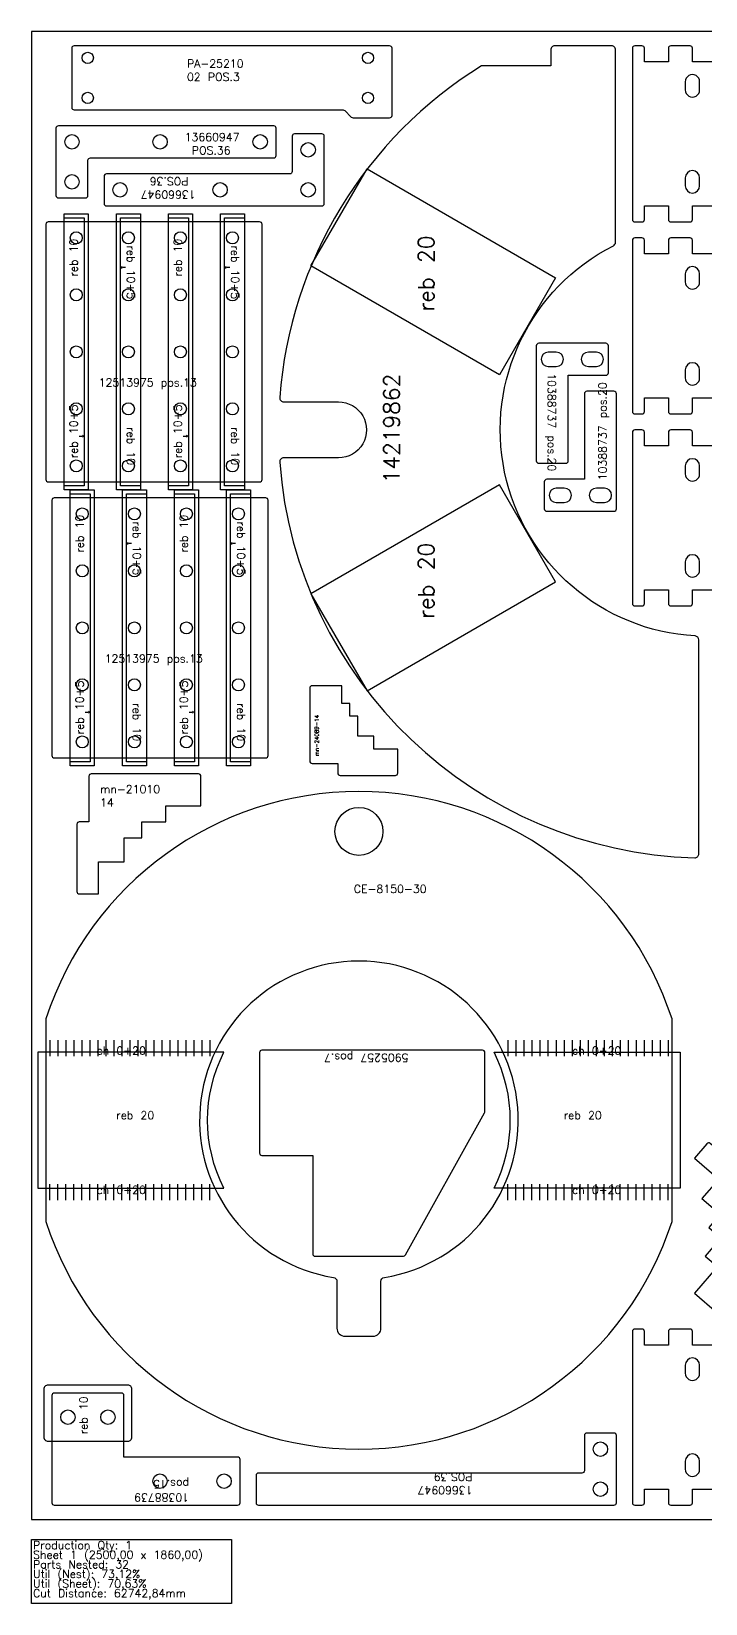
# Model space of a CAD drawing. Header units: millimetres. Extents: x 0 to 2500, y -105 to 1860.
# Drawn here: x 0 to 842, y -105 to 1860 of the extents above; entities that cross this region are included whole.
import ezdxf

# ---------------------------------------------------------------- set-up
doc = ezdxf.new("R2010")
doc.units = ezdxf.units.MM
for name, color, linetype in [('10388737v0', 7, 'Continuous'), ('10388739v0', 7, 'Continuous'), ('12513975', 7, 'Continuous'), ('13660947v0', 7, 'Continuous'), ('14219862', 7, 'Continuous'), ('5905257', 7, 'Continuous'), ('CE-8150-30', 7, 'Continuous'), ('Chanfro', 7, 'Continuous'), ('mn-21010 14', 7, 'Continuous'), ('mn-24089-14', 7, 'Continuous'), ('PA-25210-02', 7, 'Continuous'), ('Rebaixo', 7, 'Continuous'), ('sheet', 24, 'Continuous'), ('Stats', 7, 'Continuous'), ('Texto', 7, 'Continuous')]:
    doc.layers.add(name, color=color, linetype=linetype)
doc.styles.get("Standard").update_dxf_attribs({"font": 'txt.shx'})

msp = doc.modelspace()

# ---------------------------------------------------------------- linework, layer by layer
at = {"color": 3}
for points in [[(855.5, 1822), (825.5, 1822), (825.5, 1839, 0.414214), (822.5, 1842), (798.5, 1842, 0.414214), (795.5, 1839), (795.5, 1822), (765.5, 1822), (765.5, 1839, 0.414214), (762.5, 1842), (753.5, 1842, 0.414214), (750.5, 1839), (750.5, 1625, 0.414214), (753.5, 1622), (762.5, 1622, 0.414214), (765.5, 1625), (765.5, 1642), (795.5, 1642), (795.5, 1625, 0.414214), (798.5, 1622), (822.5, 1622, 0.414214), (825.5, 1625), (825.5, 1642), (855.5, 1642)], [(855.5, 218), (825.5, 218), (825.5, 235, 0.414214), (822.5, 238), (798.5, 238, 0.414214), (795.5, 235), (795.5, 218), (765.5, 218), (765.5, 235, 0.414214), (762.5, 238), (753.5, 238, 0.414214), (750.5, 235), (750.5, 21, 0.414214), (753.5, 18), (762.5, 18, 0.414214), (765.5, 21), (765.5, 38), (795.5, 38), (795.5, 21, 0.414214), (798.5, 18), (822.5, 18, 0.414214), (825.5, 21), (825.5, 38), (855.5, 38)]]:
    msp.add_lwpolyline(points, format="xyb", dxfattribs=at)
for points in [[(816.5, 1787, 1.00006), (834.5, 1787), (834.5, 1797, 1.000048), (816.5, 1797)], [(834.5, 1677, 0.99994), (816.5, 1677), (816.5, 1667, 0.999952), (834.5, 1667)], [(816.5, 183, 1.000033), (834.5, 183), (834.5, 193, 0.999967), (816.5, 193)], [(834.5, 73, 0.999967), (816.5, 73), (816.5, 63, 1.000083), (834.5, 63)]]:
    msp.add_lwpolyline(points, format="xyb", close=True, dxfattribs=at)
at = {"color": 2}
for points in [[(855.5, 1582), (825.5, 1582), (825.5, 1599, 0.414214), (822.5, 1602), (798.5, 1602, 0.414214), (795.5, 1599), (795.5, 1582), (765.5, 1582), (765.5, 1599, 0.414214), (762.5, 1602), (753.5, 1602, 0.414214), (750.5, 1599), (750.5, 1385, 0.414214), (753.5, 1382), (762.5, 1382, 0.414214), (765.5, 1385), (765.5, 1402), (795.5, 1402), (795.5, 1385, 0.414214), (798.5, 1382), (822.5, 1382, 0.414214), (825.5, 1385), (825.5, 1402), (855.5, 1402)], [(855.5, 1342), (825.5, 1342), (825.5, 1359, 0.414214), (822.5, 1362), (798.5, 1362, 0.414214), (795.5, 1359), (795.5, 1342), (765.5, 1342), (765.5, 1359, 0.414214), (762.5, 1362), (753.5, 1362, 0.414214), (750.5, 1359), (750.5, 1145, 0.414214), (753.5, 1142), (762.5, 1142, 0.414214), (765.5, 1145), (765.5, 1162), (795.5, 1162), (795.5, 1145, 0.414214), (798.5, 1142), (822.5, 1142, 0.414214), (825.5, 1145), (825.5, 1162), (855.5, 1162)]]:
    msp.add_lwpolyline(points, format="xyb", dxfattribs=at)
for points in [[(816.5, 1547, 1.000049), (834.5, 1547), (834.5, 1557, 0.999951), (816.5, 1557)], [(834.5, 1437, 0.999951), (816.5, 1437), (816.5, 1427, 1.000049), (834.5, 1427)], [(816.5, 1307, 1.000006), (834.5, 1307), (834.5, 1317, 0.999923), (816.5, 1317)], [(834.5, 1197, 0.999994), (816.5, 1197), (816.5, 1187, 1.000006), (834.5, 1187)]]:
    msp.add_lwpolyline(points, format="xyb", close=True, dxfattribs=at)
for centre, start, end in [((645.5, 1450.2), 90, 270), ((655.5, 1450.2), 270, 90), ((695.5, 1450.2), 90, 270), ((705.5, 1450.2), 270, 90), ((655.5, 1280.2), 90, 270), ((665.5, 1280.2), 270, 90), ((705.5, 1280.2), 90, 270), ((715.5, 1280.2), 270, 90)]:
    msp.add_arc(centre, 9, start, end, dxfattribs=at)
at = {"layer": '10388737v0', "color": 2}
for p, q in [((655.5, 1459.2), (645.5, 1459.2)), ((705.5, 1459.2), (695.5, 1459.2)), ((645.5, 1441.2), (655.5, 1441.2)), ((695.5, 1441.2), (705.5, 1441.2)), ((665.5, 1289.2), (655.5, 1289.2)), ((715.5, 1289.2), (705.5, 1289.2)), ((655.5, 1271.2), (665.5, 1271.2)), ((705.5, 1271.2), (715.5, 1271.2))]:
    msp.add_line(p, q, dxfattribs=at)
for points in [[(633.5, 1470.2, 0.414214), (630.5, 1467.2), (630.5, 1323.2, 0.414214), (633.5, 1320.2), (667.5, 1320.2, 0.414214), (670.5, 1323.2), (670.5, 1430.2), (717.5, 1430.2, 0.414214), (720.5, 1433.2), (720.5, 1467.2, 0.414214), (717.5, 1470.2)], [(727.5, 1260.2, 0.414214), (730.5, 1263.2), (730.5, 1407.2, 0.414214), (727.5, 1410.2), (693.5, 1410.2, 0.414214), (690.5, 1407.2), (690.5, 1300.2), (643.5, 1300.2, 0.414214), (640.5, 1297.2), (640.5, 1263.2, 0.414214), (643.5, 1260.2)]]:
    msp.add_lwpolyline(points, format="xyb", close=True, dxfattribs=at)
at = {"layer": '10388739v0', "color": 4}
msp.add_lwpolyline([(115.5, 78), (115.5, 155, 0.414214), (112.5, 158), (28.5, 158, 0.414214), (25.5, 155), (25.5, 21, 0.414214), (28.5, 18), (257.5, 18, 0.414214), (260.5, 21), (260.5, 75, 0.414214), (257.5, 78)], format="xyb", close=True, dxfattribs=at)
at = {"layer": '10388739v0', "color": 4, "linetype": 'Continuous', "lineweight": 25}
for centre in [(45.5, 128), (95.5, 128)]:
    msp.add_circle(centre, 9, dxfattribs=at)
at = {"layer": '10388739v0', "color": 4}
for centre in [(160.5, 48), (240.5, 48)]:
    msp.add_circle(centre, 9, dxfattribs=at)
at = {"layer": '12513975', "color": 6}
for p, q in [((117.6, 1564.9), (113.5, 1564.9)), ((247.6, 1564.9), (243.5, 1564.9)), ((59.4, 1354.1), (63.5, 1354.1)), ((189.4, 1354.1), (193.5, 1354.1)), ((125, 1219.9), (121, 1219.9)), ((255, 1219.9), (251, 1219.9)), ((66.9, 1009.1), (70.9, 1009.1)), ((196.9, 1009.1), (200.9, 1009.1))]:
    msp.add_line(p, q, dxfattribs=at)
for points in [[(285, 1622), (21, 1622, 0.414214), (18, 1619), (18, 1300, 0.414214), (21, 1297), (285, 1297, 0.414214), (288, 1300), (288, 1619, 0.414214)], [(292.5, 1277), (28.5, 1277, 0.414214), (25.5, 1274), (25.5, 955, 0.414214), (28.5, 952), (292.5, 952, 0.414214), (295.5, 955), (295.5, 1274, 0.414214)]]:
    msp.add_lwpolyline(points, format="xyb", close=True, dxfattribs=at)
for points in [[(113.3, 1565.7), (111.9, 1564.9), (113.3, 1564.1)], [(243.3, 1565.7), (241.9, 1564.9), (243.3, 1564.1)], [(63.7, 1353.3), (65.1, 1354.1), (63.7, 1354.9)], [(193.7, 1353.3), (195.1, 1354.1), (193.7, 1354.9)], [(120.8, 1220.7), (119.4, 1219.9), (120.8, 1219.1)], [(250.8, 1220.7), (249.4, 1219.9), (250.8, 1219.1)], [(71.1, 1008.3), (72.5, 1009.1), (71.1, 1009.9)], [(201.1, 1008.3), (202.5, 1009.1), (201.1, 1009.9)]]:
    msp.add_lwpolyline(points, dxfattribs=at)
at = {"layer": '12513975', "color": 6, "linetype": 'Continuous', "lineweight": 25}
for centre in [(56, 1602), (121, 1602), (186, 1602), (251, 1602), (56, 1530.8), (121, 1530.8), (186, 1530.8), (251, 1530.8), (56, 1459.5), (121, 1459.5), (186, 1459.5), (251, 1459.5), (56, 1388.3), (121, 1388.3), (186, 1388.3), (251, 1388.3), (56, 1317), (121, 1317), (186, 1317), (251, 1317), (63.5, 1257), (128.5, 1257), (193.5, 1257), (258.5, 1257), (63.5, 1185.8), (128.5, 1185.8), (193.5, 1185.8), (258.5, 1185.8), (63.5, 1114.5), (128.5, 1114.5), (193.5, 1114.5), (258.5, 1114.5), (63.5, 1043.3), (128.5, 1043.3), (193.5, 1043.3), (258.5, 1043.3), (63.5, 972), (128.5, 972), (193.5, 972), (258.5, 972)]:
    msp.add_circle(centre, 7.5, dxfattribs=at)
at = {"layer": '13660947v0', "color": 2}
for points in [[(73.6, 1702), (302.6, 1702, 0.414214), (305.6, 1705), (305.6, 1739, 0.414214), (302.6, 1742), (33.6, 1742, 0.414214), (30.6, 1739), (30.6, 1655, 0.414214), (33.6, 1652), (67.6, 1652, 0.414214), (70.6, 1655), (70.6, 1699, -0.414214)], [(322.6, 1682), (93.6, 1682, 0.414214), (90.6, 1679), (90.6, 1645, 0.414214), (93.6, 1642), (362.6, 1642, 0.414214), (365.6, 1645), (365.6, 1729, 0.414214), (362.6, 1732), (328.6, 1732, 0.414214), (325.6, 1729), (325.6, 1685, -0.414214)], [(730.5, 21), (730.5, 105, 0.414214), (727.5, 108), (693.5, 108, 0.414214), (690.5, 105), (690.5, 61, -0.414214), (687.5, 58), (283.5, 58, 0.414214), (280.5, 55), (280.5, 21, 0.414214), (283.5, 18), (727.5, 18, 0.414214)]]:
    msp.add_lwpolyline(points, format="xyb", close=True, dxfattribs=at)
for centre in [(50.6, 1722), (160.6, 1722), (285.6, 1722), (345.6, 1712), (50.6, 1672), (110.6, 1662), (235.6, 1662), (345.6, 1662), (710.5, 88), (710.5, 38)]:
    msp.add_circle(centre, 9, dxfattribs=at)
at = {"layer": '14219862', "color": 6}
msp.add_lwpolyline([(729.5, 1837, 0.414214), (724.5, 1842), (653.5, 1842, 0.414214), (648.5, 1837), (648.5, 1817), (562.1, 1817, 0.239775), (310, 1402.4, 0.436517), (315, 1397), (383.5, 1397, -1.000015), (383.5, 1327), (315, 1327, 0.436517), (310, 1321.6, 0.384114), (828.4, 827.2, 0.422529), (833.5, 832.2), (833.5, 1099.4, 0.397597), (828.8, 1104.4, -0.766136), (726.8, 1592.1, 0.282489), (729.5, 1596.5)], format="xyb", close=True, dxfattribs=at)
at = {"layer": '5905257', "color": 2}
msp.add_lwpolyline([(351.3, 332.1, 0.414214), (354.3, 329.1), (464.5, 329.1, 0.272375), (467.1, 330.7), (565.9, 508.5, 0.127458), (566.3, 509.9), (566.3, 583.6, 0.414214), (563.3, 586.6), (287.8, 586.6, 0.414214), (284.8, 583.6), (284.8, 458.1, 0.414214), (287.8, 455.1), (351.3, 455.1)], format="xyb", close=True, dxfattribs=at)
at = {"layer": 'CE-8150-30', "color": 1}
for points in [[(800, 625.7, 0.72724), (18, 625.7), (18, 372.4, 0.72724), (800, 372.4)], [(377.3, 302.6, -0.368092), (381.5, 297.7), (381.5, 239.1, 0.414214), (391.5, 229.1), (426.5, 229.1, 0.414214), (436.5, 239.1), (436.5, 297.7, -0.368092), (440.7, 302.6, 12.473677)]]:
    msp.add_lwpolyline(points, format="xyb", close=True, dxfattribs=at)
msp.add_circle((409, 860.1), 30, dxfattribs=at)
at = {"layer": 'Chanfro', "color": 1}
for p, q in [((22.9, 599.1), (22.9, 579.1)), ((32.9, 599.1), (32.9, 579.1)), ((42.9, 599.1), (42.9, 579.1)), ((52.9, 599.1), (52.9, 579.1)), ((62.9, 599.1), (62.9, 579.1)), ((72.9, 599.1), (72.9, 579.1)), ((82.9, 599.1), (82.9, 579.1)), ((92.9, 599.1), (92.9, 579.1)), ((102.9, 599.1), (102.9, 579.1)), ((112.9, 599.1), (112.9, 579.1)), ((122.9, 599.1), (122.9, 579.1)), ((132.9, 599.1), (132.9, 579.1)), ((142.9, 599.1), (142.9, 579.1)), ((152.9, 599.1), (152.9, 579.1)), ((162.9, 599.1), (162.9, 579.1)), ((172.9, 599.1), (172.9, 579.1)), ((182.9, 599.1), (182.9, 579.1)), ((192.9, 599.1), (192.9, 579.1)), ((202.9, 599.1), (202.9, 579.1)), ((212.9, 599.1), (212.9, 579.1)), ((222.9, 599.1), (222.9, 579.1)), ((595.1, 599.1), (595.1, 579.1)), ((605.1, 599.1), (605.1, 579.1)), ((615.1, 599.1), (615.1, 579.1)), ((625.1, 599.1), (625.1, 579.1)), ((635.1, 599.1), (635.1, 579.1)), ((645.1, 599.1), (645.1, 579.1)), ((655.1, 599.1), (655.1, 579.1)), ((665.1, 599.1), (665.1, 579.1)), ((675.1, 599.1), (675.1, 579.1)), ((685.1, 599.1), (685.1, 579.1)), ((695.1, 599.1), (695.1, 579.1)), ((705.1, 599.1), (705.1, 579.1)), ((715.1, 599.1), (715.1, 579.1)), ((725.1, 599.1), (725.1, 579.1)), ((735.1, 599.1), (735.1, 579.1)), ((745.1, 599.1), (745.1, 579.1)), ((755.1, 599.1), (755.1, 579.1)), ((765.1, 599.1), (765.1, 579.1)), ((775.1, 599.1), (775.1, 579.1)), ((785.1, 599.1), (785.1, 579.1)), ((795.1, 599.1), (795.1, 579.1)), ((22.9, 399.1), (22.9, 419.1)), ((32.9, 399.1), (32.9, 419.1)), ((42.9, 399.1), (42.9, 419.1)), ((52.9, 399.1), (52.9, 419.1)), ((62.9, 399.1), (62.9, 419.1)), ((72.9, 399.1), (72.9, 419.1)), ((82.9, 399.1), (82.9, 419.1)), ((92.9, 399.1), (92.9, 419.1)), ((102.9, 399.1), (102.9, 419.1)), ((112.9, 399.1), (112.9, 419.1)), ((122.9, 399.1), (122.9, 419.1)), ((132.9, 399.1), (132.9, 419.1)), ((142.9, 399.1), (142.9, 419.1)), ((152.9, 399.1), (152.9, 419.1)), ((162.9, 399.1), (162.9, 419.1)), ((172.9, 399.1), (172.9, 419.1)), ((182.9, 399.1), (182.9, 419.1)), ((192.9, 399.1), (192.9, 419.1)), ((202.9, 399.1), (202.9, 419.1)), ((212.9, 399.1), (212.9, 419.1)), ((222.9, 399.1), (222.9, 419.1)), ((595.1, 399.1), (595.1, 419.1)), ((605.1, 399.1), (605.1, 419.1)), ((615.1, 399.1), (615.1, 419.1)), ((625.1, 399.1), (625.1, 419.1)), ((635.1, 399.1), (635.1, 419.1)), ((645.1, 399.1), (645.1, 419.1)), ((655.1, 399.1), (655.1, 419.1)), ((665.1, 399.1), (665.1, 419.1)), ((675.1, 399.1), (675.1, 419.1)), ((685.1, 399.1), (685.1, 419.1)), ((695.1, 399.1), (695.1, 419.1)), ((705.1, 399.1), (705.1, 419.1)), ((715.1, 399.1), (715.1, 419.1)), ((725.1, 399.1), (725.1, 419.1)), ((735.1, 399.1), (735.1, 419.1)), ((745.1, 399.1), (745.1, 419.1)), ((755.1, 399.1), (755.1, 419.1)), ((765.1, 399.1), (765.1, 419.1)), ((775.1, 399.1), (775.1, 419.1)), ((785.1, 399.1), (785.1, 419.1)), ((795.1, 399.1), (795.1, 419.1))]:
    msp.add_line(p, q, dxfattribs=at)
at = {"layer": 'mn-21010 14', "color": 2}
for points in [[(71.7, 929), (71.7, 872), (59.7, 872, 0.414214), (56.7, 869), (56.7, 785, 0.414214), (59.7, 782), (83.7, 782), (83.7, 822), (115.7, 822), (115.7, 852), (137.7, 852), (137.7, 872), (167.7, 872), (167.7, 892), (211.7, 892), (211.7, 929, 0.414214), (208.7, 932), (74.7, 932, 0.414214)], [(947.3, 364.9), (904, 402.1), (911.9, 411.2, 0.414214), (911.5, 415.4), (847.8, 470.1, 0.414214), (843.6, 469.8), (828, 451.6), (858.3, 425.6), (837.4, 401.3), (860.2, 381.7), (845.9, 365), (861, 352), (841.5, 329.3), (856.6, 316.2), (828, 282.9), (856, 258.7, 0.414214), (860.2, 259.1), (947.6, 360.7, 0.414214)]]:
    msp.add_lwpolyline(points, format="xyb", close=True, dxfattribs=at)
at = {"layer": 'mn-24089-14', "color": 2}
msp.add_lwpolyline([(407.5, 1004.1), (397.5, 1004.1), (397.5, 1020.1), (387.5, 1020.1), (387.5, 1042.1), (350.5, 1042.1, 0.414214), (347.5, 1039.1), (347.5, 948.1, 0.414214), (350.5, 945.1), (382.5, 945.1), (382.5, 933.1, 0.414214), (385.5, 930.1), (454.5, 930.1, 0.414214), (457.5, 933.1), (457.5, 963.1), (427.5, 963.1), (427.5, 979.1), (407.5, 979.1)], format="xyb", close=True, dxfattribs=at)
at = {"layer": 'PA-25210-02', "color": 2}
msp.add_lwpolyline([(450.3, 1755), (450.3, 1839, 0.414214), (447.3, 1842), (53.3, 1842, 0.414214), (50.3, 1839), (50.3, 1765, 0.414214), (53.3, 1762), (389.1, 1762, -0.198912), (391.2, 1761.1), (399.4, 1752.9, 0.198912), (401.6, 1752), (447.3, 1752, 0.414214)], format="xyb", close=True, dxfattribs=at)
for centre in [(70.3, 1827), (420.3, 1827), (70.3, 1777), (420.3, 1777)]:
    msp.add_circle(centre, 7, dxfattribs=at)
at = {"layer": 'Rebaixo', "color": 6}
for points in [[(654.5, 1552), (584.4, 1430.8), (349, 1567.1), (419.1, 1688.2)], [(71, 1287), (41, 1287), (41, 1632), (71, 1632)], [(106, 1632), (136, 1632), (136, 1287), (106, 1287)], [(201, 1287), (171, 1287), (171, 1632), (201, 1632)], [(236, 1632), (266, 1632), (266, 1287), (236, 1287)], [(66, 1292), (41, 1292), (41, 1627), (66, 1627)], [(111, 1627), (136, 1627), (136, 1292), (111, 1292)], [(196, 1292), (171, 1292), (171, 1627), (196, 1627)], [(241, 1627), (266, 1627), (266, 1292), (241, 1292)], [(78.5, 942), (48.5, 942), (48.5, 1287), (78.5, 1287)], [(73.5, 947), (48.5, 947), (48.5, 1282), (73.5, 1282)], [(113.5, 1287), (143.5, 1287), (143.5, 942), (113.5, 942)], [(118.5, 1282), (143.5, 1282), (143.5, 947), (118.5, 947)], [(208.5, 942), (178.5, 942), (178.5, 1287), (208.5, 1287)], [(203.5, 947), (178.5, 947), (178.5, 1282), (203.5, 1282)], [(243.5, 1287), (273.5, 1287), (273.5, 942), (243.5, 942)], [(248.5, 1282), (273.5, 1282), (273.5, 947), (248.5, 947)], [(654.5, 1172), (584.4, 1293.2), (349, 1156.9), (419.1, 1035.7)]]:
    msp.add_lwpolyline(points, close=True, dxfattribs=at)
at = {"layer": 'Rebaixo', "color": 1}
for points in [[(8, 584.1), (8, 414.1), (240.2, 414.1, -0.237558), (240.2, 584.1)], [(810, 584.1), (810, 414.1), (577.8, 414.1, 0.237558), (577.8, 584.1)]]:
    msp.add_lwpolyline(points, format="xyb", close=True, dxfattribs=at)
at = {"layer": 'Rebaixo', "color": 4, "linetype": 'Continuous', "lineweight": 25}
msp.add_lwpolyline([(20.5, 98), (120.5, 98, 0.414214), (125.5, 103), (125.5, 163, 0.414214), (120.5, 168), (20.5, 168, 0.414214), (15.5, 163), (15.5, 103, 0.414214)], format="xyb", close=True, dxfattribs=at)
at = {"layer": 'sheet', "color": 7}
msp.add_lwpolyline([(0, 0), (2500, 0), (2500, 1860), (0, 1860)], close=True, dxfattribs=at)
at = {"layer": 'Stats', "color": 151}
msp.add_lwpolyline([(0, -25), (250, -25), (250, -105), (0, -105), (0, -25)], close=True, dxfattribs=at)

# ---------------------------------------------------------------- texts
at = {"layer": 'Chanfro', "color": 1, "char_height": 10}
for insert, attachment_point in [((142.9, 591.1), 3), ((675.1, 591.1), 1), ((142.9, 407), 9), ((675.1, 407), 7)]:
    msp.add_mtext_dynamic_manual_height_columns('ch 0+20', width=61.964, gutter_width=12.5, heights=[0], dxfattribs=dict(at, insert=insert, attachment_point=attachment_point))
at = {"layer": 'Rebaixo', "color": 6, "attachment_point": 1}
for s, width, insert, char_height, rotation in [('reb 10', 68.93, (47.7, 1553.5), 10, 90), ('reb 10', 68.93, (177.7, 1553.5), 10, 90), ('reb 20', 96.586, (482.8, 1509.9), 20, 90), ('reb 10+5', 68.93, (129.3, 1592.6), 10, 270), ('reb 10+5', 68.93, (259.3, 1592.6), 10, 270), ('reb 10+5', 68.93, (47.7, 1326.4), 10, 90), ('reb 10+5', 68.93, (177.7, 1326.4), 10, 90), ('reb 10', 68.93, (129.3, 1365.5), 10, 270), ('reb 10', 68.93, (259.3, 1365.5), 10, 270), ('reb 10', 68.93, (55.2, 1208.5), 10, 90), ('reb 10+5', 68.93, (136.7, 1247.6), 10, 270), ('reb 10', 68.93, (185.2, 1208.5), 10, 90), ('reb 10+5', 68.93, (266.7, 1247.6), 10, 270), ('reb 20', 96.586, (482.8, 1125.8), 20, 90), ('reb 10+5', 68.93, (55.2, 981.4), 10, 90), ('reb 10+5', 68.93, (185.2, 981.4), 10, 90), ('reb 10', 68.93, (136.7, 1020.5), 10, 270), ('reb 10', 68.93, (266.7, 1020.5), 10, 270)]:
    msp.add_mtext_dynamic_manual_height_columns(s, width=width, gutter_width=12.5, heights=[0], dxfattribs=dict(at, insert=insert, char_height=char_height, rotation=rotation))
at = {"layer": 'Rebaixo', "color": 1, "char_height": 10}
for insert, attachment_point in [((153.3, 510.3), 3), ((664.7, 510.3), 1)]:
    msp.add_mtext_dynamic_manual_height_columns('reb 20', width=58.377, gutter_width=12.5, heights=[0], dxfattribs=dict(at, insert=insert, attachment_point=attachment_point))
at = {"layer": 'Rebaixo', "color": 4, "linetype": 'Continuous', "lineweight": 25, "insert": (60.1, 106.5), "char_height": 10, "attachment_point": 1, "rotation": 90}
msp.add_mtext_dynamic_manual_height_columns('reb 10', width=47.491, gutter_width=12.5, heights=[0], dxfattribs=at)
at = {"layer": 'Stats', "color": 60}
for s, p in [('Sheet 1 (2500,00 x 1860,00)', (2, -49)), ('Production Qty: 1', (2, -37)), ('Parts Nested: 32', (2, -61)), ('Util (Nest): 73,12%', (2, -73)), ('Util (Sheet): 70,63%', (2, -85)), ('Cut Distance: 62742,84mm', (2, -97))]:
    msp.add_text(s, height=10, dxfattribs=at).set_placement(p)
at = {"layer": 'Texto', "color": 2, "char_height": 10, "attachment_point": 1}
for s, insert, width in [('PA-25210 02 POS.3', (194.2, 1824.8), 93.785), ('13660947\\P POS.36', (191.3, 1733), 116.776), ('mn-21010 14', (85.7, 917.9), 87.681)]:
    msp.add_mtext(s, dxfattribs=dict(at, insert=insert, width=width))
at = {"layer": 'Texto', "color": 2, "attachment_point": 1}
for s, insert, char_height, width, rotation in [('13660947\\P POS.36', (205, 1651), 10, 116.776, 180), ('10388737 pos.20', (654.8, 1432.7), 10, 206.32, 270), ('10388737 pos.20', (708.2, 1299), 10, 206.32, 90), ('mn-24089-14', (353.7, 954), 5, 76.182, 90), ('5905257 pos.7', (470.8, 572.3), 10, 209.203, 180), ('13660947 POS.39', (550.8, 31.6), 10, 116.776, 180)]:
    msp.add_mtext(s, dxfattribs=dict(at, insert=insert, char_height=char_height, width=width, rotation=rotation))
at = {"layer": 'Texto', "color": 6, "char_height": 10, "attachment_point": 1}
for insert in [(84, 1426.2), (91.4, 1081.2)]:
    msp.add_mtext_dynamic_manual_height_columns('12513975 pos.13', width=172.613, gutter_width=12.5, heights=[0], dxfattribs=dict(at, insert=insert))
at = {"layer": 'Texto', "color": 6, "insert": (439.8, 1295.1), "char_height": 20, "width": 576.404, "attachment_point": 1, "rotation": 90}
msp.add_mtext('14219862', dxfattribs=at)
at = {"layer": 'Texto', "color": 1, "insert": (402.6, 793.3), "char_height": 10, "width": 32.108, "attachment_point": 1}
msp.add_mtext('CE-8150-30', dxfattribs=at)
at = {"layer": 'Texto', "color": 4, "insert": (196.8, 22.5), "char_height": 10, "width": 109.098, "attachment_point": 1, "rotation": 180}
msp.add_mtext('10388739 pos.15', dxfattribs=at)

doc.saveas('drawing.dxf')
